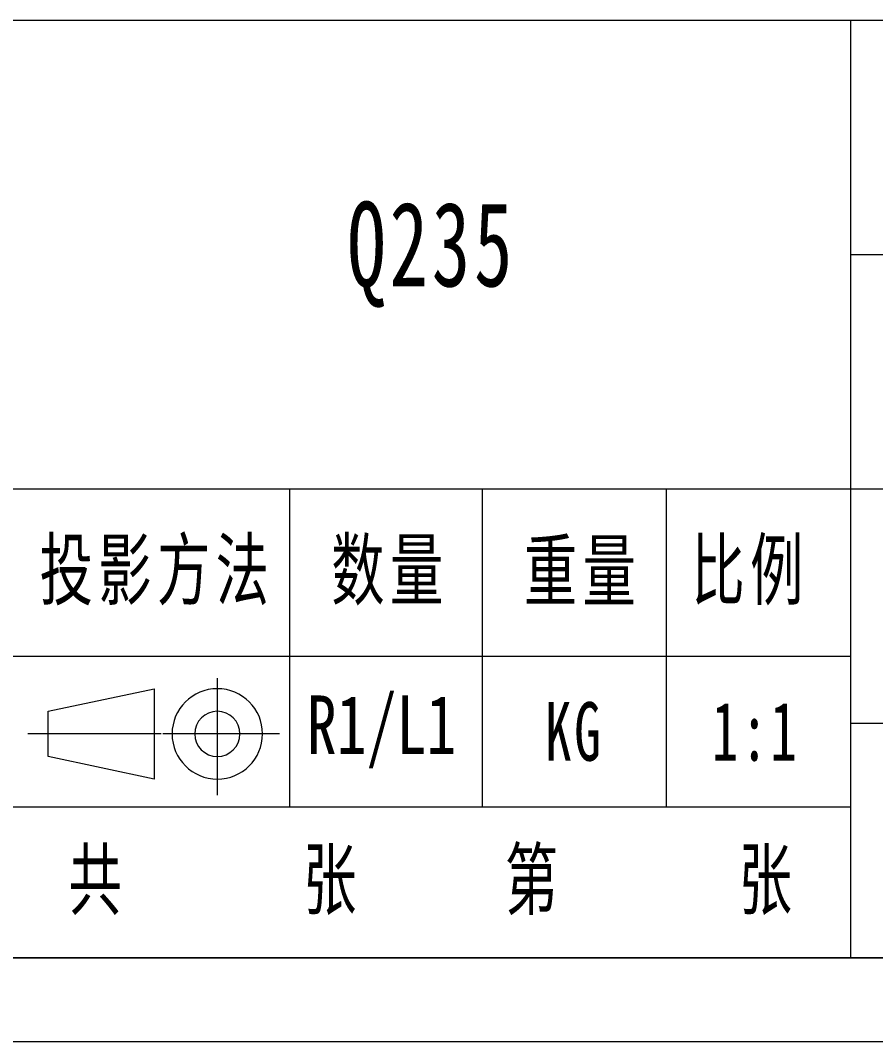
# Model space of a CAD drawing. Header units: millimetres. Extents: x -15766 to 80009, y -9701 to 15159.
# Drawn here: x -8275.8 to -8224.8, y 2838.5 to 2899.5 of the extents above; entities that cross this region are included whole.
import ezdxf

# ---------------------------------------------------------------- set-up
doc = ezdxf.new("R2010")
doc.units = ezdxf.units.MM
doc.linetypes.add('CENTER-HOKUTO_1', pattern=[16, 13, -1, 1, -1])
for name, color, linetype, lineweight in [('CDRAFT0', 7, 'Continuous', 18), ('title_frame', 7, 'Continuous', 18), ('尺寸线层', 3, 'Continuous', 18), ('粗实线层_1', 7, 'Continuous', 15), ('细实线层', 7, 'Continuous', 18)]:
    doc.layers.add(name, color=color, linetype=linetype, lineweight=lineweight)
doc.styles.add('标准', font='', dxfattribs={"width": 0.667})
doc.styles.get('标准').set_extended_font_data('宋体')

# ---------------------------------------------------------------- blocks, each defined once
blk = doc.blocks.new('*X1576')
at = {"layer": 'CDRAFT0'}
blk.add_line((0, 0), (420, 0), dxfattribs=at)
at = {"layer": '粗实线层_1'}
blk.add_line((25, 5), (415, 5), dxfattribs=at)

msp = doc.modelspace()

# ---------------------------------------------------------------- linework, layer by layer
at = {"layer": '粗实线层_1'}
for p, q in [((-8176.27689, 2899.48453), (-8356.27689, 2899.48453)), ((-8226.27689, 2899.48453), (-8226.27689, 2843.48453)), ((-8176.27689, 2885.48453), (-8226.27689, 2885.48453)), ((-8226.27689, 2871.48453), (-8356.27689, 2871.48453)), ((-8259.77689, 2871.48453), (-8259.77689, 2852.48453)), ((-8248.27689, 2871.48453), (-8248.27689, 2852.48453)), ((-8237.27689, 2871.48453), (-8237.27689, 2852.48453)), ((-8176.27689, 2871.48453), (-8226.27689, 2871.48453)), ((-8176.27689, 2857.48453), (-8226.27689, 2857.48453)), ((-8226.27689, 2852.48453), (-8276.27689, 2852.48453)), ((-8176.27689, 2843.48453), (-8356.27689, 2843.48453))]:
    msp.add_line(p, q, dxfattribs=at)
at = {"layer": '细实线层'}
msp.add_line((-8226.27689, 2861.48453), (-8276.27689, 2861.48453), dxfattribs=at)
at = {"layer": '细实线层', "color": 2, "linetype": 'CENTER-HOKUTO_1', "lineweight": 18}
for p, q in [((-8264.07877, 2860.18435), (-8264.07877, 2853.20755)), ((-8267.42885, 2856.86335), (-8275.38691, 2856.86335)), ((-8260.36642, 2856.86335), (-8267.32208, 2856.86335))]:
    msp.add_line(p, q, dxfattribs=at)
at = {"layer": '细实线层', "color": 3}
for p, q in [((-8274.17522, 2858.21335), (-8267.84817, 2859.56335)), ((-8267.84817, 2859.56335), (-8267.84817, 2854.16335)), ((-8274.17522, 2855.51335), (-8274.17522, 2858.21335)), ((-8267.84817, 2854.16335), (-8274.17522, 2855.51335))]:
    msp.add_line(p, q, dxfattribs=at)
for radius in [2.7, 1.35]:
    msp.add_arc((-8264.07877, 2856.86335), radius, 0, 359.9893827, dxfattribs=at)

# ---------------------------------------------------------------- block references
at = {"layer": 'title_frame'}
msp.add_blockref('*X1576', (-8591.27689, 2838.48453), dxfattribs=at)

# ---------------------------------------------------------------- texts
at = {"layer": '尺寸线层', "attachment_point": 5, "line_spacing_factor": 1.15057, "style": '标准'}
for s, insert, char_height, width in [('{\\T1.1;Q235}', (-8251.27689, 2885.48453), 5.0503058, 29.4580043), ('\\T1.1;投影方法', (-8267.68189, 2866.48453), 3.5, 22), ('\\T1.1;数量', (-8253.77689, 2866.48453), 3.5, 22), ('\\T1.1;重量', (-8242.27689, 2866.48453), 3.5, 22), ('\\T1.1;比例', (-8232.27689, 2866.48453), 3.5, 22), ('{\\fFangSong|b0|i0|c134|p49;\\W0.75;\\C3;R1/L1}', (-8254.27689, 2856.98453), 3.5, 11), ('{\\T1.1;KG}', (-8242.77689, 2856.98453), 3.5, 11), ('\\T1.1;1:1', (-8231.94208, 2856.98453), 3.5, 10.6696195), ('\\T1.1;共', (-8271.20556, 2847.98453), 3.5, 8), ('\\T1.1;张', (-8257.20556, 2847.98453), 3.5, 8), ('\\T1.1;第', (-8245.16665, 2847.98453), 3.5, 8), ('\\T1.1;张', (-8231.20556, 2847.98453), 3.5, 8)]:
    msp.add_mtext(s, dxfattribs=dict(at, insert=insert, char_height=char_height, width=width))

doc.saveas('drawing.dxf')
